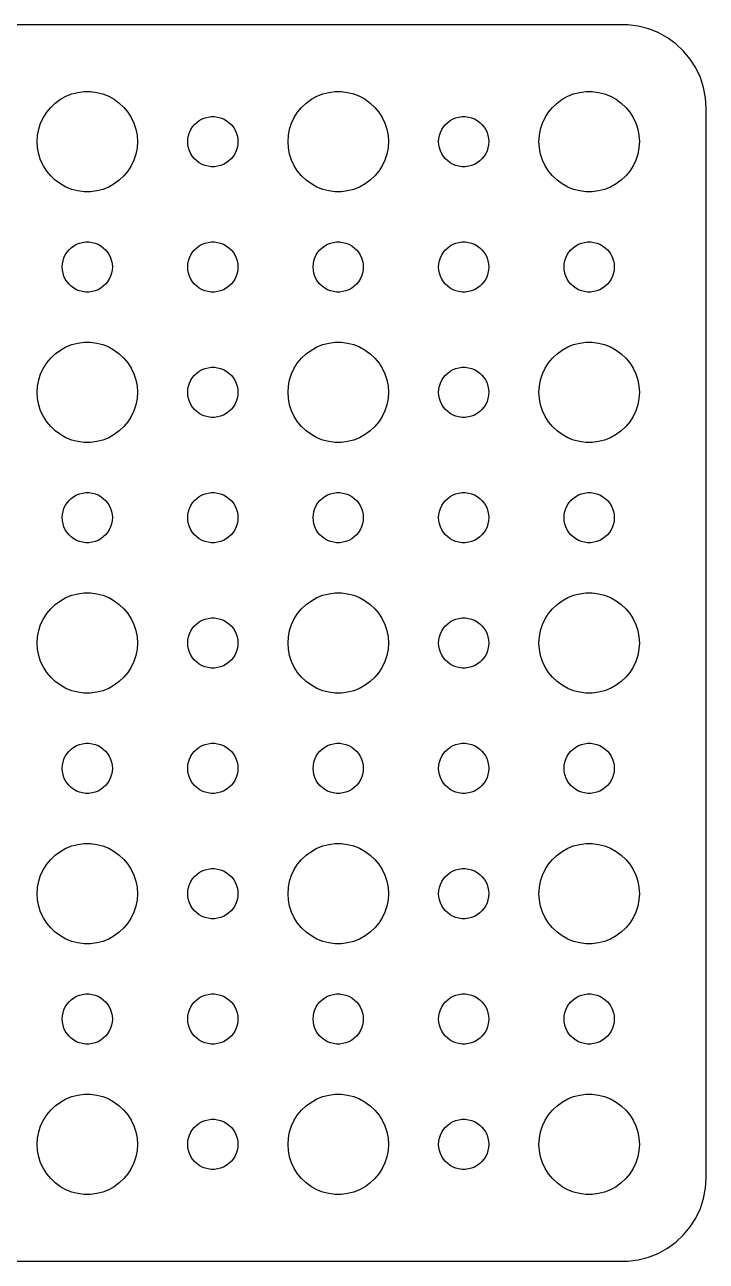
# Model space of a CAD drawing. Extents: x -37 to 37, y -37 to 37.
# Drawn here: x -3.7 to 37, y -37 to 37 of the extents above; entities that cross this region are included whole.
import ezdxf

# ---------------------------------------------------------------- set-up
doc = ezdxf.new("R2010")
doc.units = 0
doc.layers.get('0').update_dxf_attribs({"linetype": 'CONTINUOUS'})

msp = doc.modelspace()

# ---------------------------------------------------------------- linework, layer by layer
msp.add_lwpolyline([(-32, -36.997), (32, -36.997), (32, -36.9901), (32.314, -36.9901), (32.9369, -36.9114), (33.5451, -36.7553), (34.1289, -36.5241), (34.6791, -36.2216), (35.1871, -35.8526), (35.6448, -35.4227), (36.0451, -34.9389), (36.3815, -34.4088), (36.6489, -33.8406), (36.8429, -33.2434), (36.9606, -32.6267), (37, -32), (37, 32), (36.9606, 32.6267), (36.8429, 33.2434), (36.6489, 33.8406), (36.3815, 34.4088), (36.0451, 34.9389), (35.6448, 35.4227), (35.1871, 35.8526), (34.6791, 36.2216), (34.1289, 36.5241), (33.5451, 36.7553), (32.9369, 36.9114), (32.314, 36.9901), (32, 36.9901), (32, 36.997), (-32, 36.997)])
for points in [[(-0.188372, 27.0059), (-0.562144, 27.0531), (-0.927051, 27.1468), (-1.27734, 27.2855), (-1.60748, 27.467), (-1.91227, 27.6885), (-2.18691, 27.9464), (-2.42705, 28.2366), (-2.62892, 28.5547), (-2.78933, 28.8956), (-2.90575, 29.2539), (-2.97634, 29.624), (-3, 30), (-2.97634, 30.376), (-2.90575, 30.7461), (-2.78933, 31.1044), (-2.62892, 31.4453), (-2.42705, 31.7634), (-2.18691, 32.0536), (-1.91227, 32.3115), (-1.60748, 32.533), (-1.27734, 32.7145), (-0.927051, 32.8532), (-0.562144, 32.9469), (-0.188372, 32.9941), (0.188372, 32.9941), (0.562144, 32.9469), (0.927051, 32.8532), (1.27734, 32.7145), (1.60748, 32.533), (1.91227, 32.3115), (2.18691, 32.0536), (2.42705, 31.7634), (2.62892, 31.4453), (2.78933, 31.1044), (2.90575, 30.7461), (2.97634, 30.376), (3, 30), (2.97634, 29.624), (2.90575, 29.2539), (2.78933, 28.8956), (2.62892, 28.5547), (2.42705, 28.2366), (2.18691, 27.9464), (1.91227, 27.6885), (1.60748, 27.467), (1.27734, 27.2855), (0.927051, 27.1468), (0.562144, 27.0531), (0.188372, 27.0059)], [(14.8116, 27.0059), (14.4379, 27.0531), (14.0729, 27.1468), (13.7227, 27.2855), (13.3925, 27.467), (13.0877, 27.6885), (12.8131, 27.9464), (12.5729, 28.2366), (12.3711, 28.5547), (12.2107, 28.8956), (12.0943, 29.2539), (12.0237, 29.624), (12, 30), (12.0237, 30.376), (12.0943, 30.7461), (12.2107, 31.1044), (12.3711, 31.4453), (12.5729, 31.7634), (12.8131, 32.0536), (13.0877, 32.3115), (13.3925, 32.533), (13.7227, 32.7145), (14.0729, 32.8532), (14.4379, 32.9469), (14.8116, 32.9941), (15.1884, 32.9941), (15.5621, 32.9469), (15.9271, 32.8532), (16.2773, 32.7145), (16.6075, 32.533), (16.9123, 32.3115), (17.1869, 32.0536), (17.4271, 31.7634), (17.6289, 31.4453), (17.7893, 31.1044), (17.9057, 30.7461), (17.9763, 30.376), (18, 30), (17.9763, 29.624), (17.9057, 29.2539), (17.7893, 28.8956), (17.6289, 28.5547), (17.4271, 28.2366), (17.1869, 27.9464), (16.9123, 27.6885), (16.6075, 27.467), (16.2773, 27.2855), (15.9271, 27.1468), (15.5621, 27.0531), (15.1884, 27.0059)], [(29.8116, 27.0059), (29.4379, 27.0531), (29.0729, 27.1468), (28.7227, 27.2855), (28.3925, 27.467), (28.0877, 27.6885), (27.8131, 27.9464), (27.5729, 28.2366), (27.3711, 28.5547), (27.2107, 28.8956), (27.0943, 29.2539), (27.0237, 29.624), (27, 30), (27.0237, 30.376), (27.0943, 30.7461), (27.2107, 31.1044), (27.3711, 31.4453), (27.5729, 31.7634), (27.8131, 32.0536), (28.0877, 32.3115), (28.3925, 32.533), (28.7227, 32.7145), (29.0729, 32.8532), (29.4379, 32.9469), (29.8116, 32.9941), (30.1884, 32.9941), (30.5621, 32.9469), (30.9271, 32.8532), (31.2773, 32.7145), (31.6075, 32.533), (31.9123, 32.3115), (32.1869, 32.0536), (32.4271, 31.7634), (32.6289, 31.4453), (32.7893, 31.1044), (32.9057, 30.7461), (32.9763, 30.376), (33, 30), (32.9763, 29.624), (32.9057, 29.2539), (32.7893, 28.8956), (32.6289, 28.5547), (32.4271, 28.2366), (32.1869, 27.9464), (31.9123, 27.6885), (31.6075, 27.467), (31.2773, 27.2855), (30.9271, 27.1468), (30.5621, 27.0531), (30.1884, 27.0059)], [(7.40581, 28.503), (7.21893, 28.5266), (7.03647, 28.5734), (6.86133, 28.6428), (6.69626, 28.7335), (6.54386, 28.8442), (6.40655, 28.9732), (6.28647, 29.1183), (6.18554, 29.2774), (6.10534, 29.4478), (6.04713, 29.627), (6.01183, 29.812), (6, 30), (6.01183, 30.188), (6.04713, 30.373), (6.10534, 30.5522), (6.18554, 30.7226), (6.28647, 30.8817), (6.40655, 31.0268), (6.54386, 31.1558), (6.69626, 31.2665), (6.86133, 31.3572), (7.03647, 31.4266), (7.21893, 31.4734), (7.40581, 31.497), (7.59419, 31.497), (7.78107, 31.4734), (7.96353, 31.4266), (8.13867, 31.3572), (8.30374, 31.2665), (8.45614, 31.1558), (8.59345, 31.0268), (8.71353, 30.8817), (8.81446, 30.7226), (8.89466, 30.5522), (8.95287, 30.373), (8.98817, 30.188), (9, 30), (8.98817, 29.812), (8.95287, 29.627), (8.89466, 29.4478), (8.81446, 29.2774), (8.71353, 29.1183), (8.59345, 28.9732), (8.45614, 28.8442), (8.30374, 28.7335), (8.13867, 28.6428), (7.96353, 28.5734), (7.78107, 28.5266), (7.59419, 28.503)], [(22.4058, 28.503), (22.2189, 28.5266), (22.0365, 28.5734), (21.8613, 28.6428), (21.6963, 28.7335), (21.5439, 28.8442), (21.4065, 28.9732), (21.2865, 29.1183), (21.1855, 29.2774), (21.1053, 29.4478), (21.0471, 29.627), (21.0118, 29.812), (21, 30), (21.0118, 30.188), (21.0471, 30.373), (21.1053, 30.5522), (21.1855, 30.7226), (21.2865, 30.8817), (21.4065, 31.0268), (21.5439, 31.1558), (21.6963, 31.2665), (21.8613, 31.3572), (22.0365, 31.4266), (22.2189, 31.4734), (22.4058, 31.497), (22.5942, 31.497), (22.7811, 31.4734), (22.9635, 31.4266), (23.1387, 31.3572), (23.3037, 31.2665), (23.4561, 31.1558), (23.5935, 31.0268), (23.7135, 30.8817), (23.8145, 30.7226), (23.8947, 30.5522), (23.9529, 30.373), (23.9882, 30.188), (24, 30), (23.9882, 29.812), (23.9529, 29.627), (23.8947, 29.4478), (23.8145, 29.2774), (23.7135, 29.1183), (23.5935, 28.9732), (23.4561, 28.8442), (23.3037, 28.7335), (23.1387, 28.6428), (22.9635, 28.5734), (22.7811, 28.5266), (22.5942, 28.503)], [(-0.094186, 21.003), (-0.281072, 21.0266), (-0.463525, 21.0734), (-0.638669, 21.1428), (-0.80374, 21.2335), (-0.956136, 21.3442), (-1.09345, 21.4732), (-1.21353, 21.6183), (-1.31446, 21.7774), (-1.39466, 21.9478), (-1.45287, 22.127), (-1.48817, 22.312), (-1.5, 22.5), (-1.48817, 22.688), (-1.45287, 22.873), (-1.39466, 23.0522), (-1.31446, 23.2226), (-1.21353, 23.3817), (-1.09345, 23.5268), (-0.956136, 23.6558), (-0.80374, 23.7665), (-0.638669, 23.8572), (-0.463525, 23.9266), (-0.281072, 23.9734), (-0.094186, 23.997), (0.094186, 23.997), (0.281072, 23.9734), (0.463525, 23.9266), (0.638669, 23.8572), (0.80374, 23.7665), (0.956136, 23.6558), (1.09345, 23.5268), (1.21353, 23.3817), (1.31446, 23.2226), (1.39466, 23.0522), (1.45287, 22.873), (1.48817, 22.688), (1.5, 22.5), (1.48817, 22.312), (1.45287, 22.127), (1.39466, 21.9478), (1.31446, 21.7774), (1.21353, 21.6183), (1.09345, 21.4732), (0.956136, 21.3442), (0.80374, 21.2335), (0.638669, 21.1428), (0.463525, 21.0734), (0.281072, 21.0266), (0.094186, 21.003)], [(7.40581, 21.003), (7.21893, 21.0266), (7.03647, 21.0734), (6.86133, 21.1428), (6.69626, 21.2335), (6.54386, 21.3442), (6.40655, 21.4732), (6.28647, 21.6183), (6.18554, 21.7774), (6.10534, 21.9478), (6.04713, 22.127), (6.01183, 22.312), (6, 22.5), (6.01183, 22.688), (6.04713, 22.873), (6.10534, 23.0522), (6.18554, 23.2226), (6.28647, 23.3817), (6.40655, 23.5268), (6.54386, 23.6558), (6.69626, 23.7665), (6.86133, 23.8572), (7.03647, 23.9266), (7.21893, 23.9734), (7.40581, 23.997), (7.59419, 23.997), (7.78107, 23.9734), (7.96353, 23.9266), (8.13867, 23.8572), (8.30374, 23.7665), (8.45614, 23.6558), (8.59345, 23.5268), (8.71353, 23.3817), (8.81446, 23.2226), (8.89466, 23.0522), (8.95287, 22.873), (8.98817, 22.688), (9, 22.5), (8.98817, 22.312), (8.95287, 22.127), (8.89466, 21.9478), (8.81446, 21.7774), (8.71353, 21.6183), (8.59345, 21.4732), (8.45614, 21.3442), (8.30374, 21.2335), (8.13867, 21.1428), (7.96353, 21.0734), (7.78107, 21.0266), (7.59419, 21.003)], [(14.9058, 21.003), (14.7189, 21.0266), (14.5365, 21.0734), (14.3613, 21.1428), (14.1963, 21.2335), (14.0439, 21.3442), (13.9065, 21.4732), (13.7865, 21.6183), (13.6855, 21.7774), (13.6053, 21.9478), (13.5471, 22.127), (13.5118, 22.312), (13.5, 22.5), (13.5118, 22.688), (13.5471, 22.873), (13.6053, 23.0522), (13.6855, 23.2226), (13.7865, 23.3817), (13.9065, 23.5268), (14.0439, 23.6558), (14.1963, 23.7665), (14.3613, 23.8572), (14.5365, 23.9266), (14.7189, 23.9734), (14.9058, 23.997), (15.0942, 23.997), (15.2811, 23.9734), (15.4635, 23.9266), (15.6387, 23.8572), (15.8037, 23.7665), (15.9561, 23.6558), (16.0935, 23.5268), (16.2135, 23.3817), (16.3145, 23.2226), (16.3947, 23.0522), (16.4529, 22.873), (16.4882, 22.688), (16.5, 22.5), (16.4882, 22.312), (16.4529, 22.127), (16.3947, 21.9478), (16.3145, 21.7774), (16.2135, 21.6183), (16.0935, 21.4732), (15.9561, 21.3442), (15.8037, 21.2335), (15.6387, 21.1428), (15.4635, 21.0734), (15.2811, 21.0266), (15.0942, 21.003)], [(22.4058, 21.003), (22.2189, 21.0266), (22.0365, 21.0734), (21.8613, 21.1428), (21.6963, 21.2335), (21.5439, 21.3442), (21.4065, 21.4732), (21.2865, 21.6183), (21.1855, 21.7774), (21.1053, 21.9478), (21.0471, 22.127), (21.0118, 22.312), (21, 22.5), (21.0118, 22.688), (21.0471, 22.873), (21.1053, 23.0522), (21.1855, 23.2226), (21.2865, 23.3817), (21.4065, 23.5268), (21.5439, 23.6558), (21.6963, 23.7665), (21.8613, 23.8572), (22.0365, 23.9266), (22.2189, 23.9734), (22.4058, 23.997), (22.5942, 23.997), (22.7811, 23.9734), (22.9635, 23.9266), (23.1387, 23.8572), (23.3037, 23.7665), (23.4561, 23.6558), (23.5935, 23.5268), (23.7135, 23.3817), (23.8145, 23.2226), (23.8947, 23.0522), (23.9529, 22.873), (23.9882, 22.688), (24, 22.5), (23.9882, 22.312), (23.9529, 22.127), (23.8947, 21.9478), (23.8145, 21.7774), (23.7135, 21.6183), (23.5935, 21.4732), (23.4561, 21.3442), (23.3037, 21.2335), (23.1387, 21.1428), (22.9635, 21.0734), (22.7811, 21.0266), (22.5942, 21.003)], [(29.9058, 21.003), (29.7189, 21.0266), (29.5365, 21.0734), (29.3613, 21.1428), (29.1963, 21.2335), (29.0439, 21.3442), (28.9065, 21.4732), (28.7865, 21.6183), (28.6855, 21.7774), (28.6053, 21.9478), (28.5471, 22.127), (28.5118, 22.312), (28.5, 22.5), (28.5118, 22.688), (28.5471, 22.873), (28.6053, 23.0522), (28.6855, 23.2226), (28.7865, 23.3817), (28.9065, 23.5268), (29.0439, 23.6558), (29.1963, 23.7665), (29.3613, 23.8572), (29.5365, 23.9266), (29.7189, 23.9734), (29.9058, 23.997), (30.0942, 23.997), (30.2811, 23.9734), (30.4635, 23.9266), (30.6387, 23.8572), (30.8037, 23.7665), (30.9561, 23.6558), (31.0935, 23.5268), (31.2135, 23.3817), (31.3145, 23.2226), (31.3947, 23.0522), (31.4529, 22.873), (31.4882, 22.688), (31.5, 22.5), (31.4882, 22.312), (31.4529, 22.127), (31.3947, 21.9478), (31.3145, 21.7774), (31.2135, 21.6183), (31.0935, 21.4732), (30.9561, 21.3442), (30.8037, 21.2335), (30.6387, 21.1428), (30.4635, 21.0734), (30.2811, 21.0266), (30.0942, 21.003)], [(-0.188372, 12.0059), (-0.562144, 12.0531), (-0.927051, 12.1468), (-1.27734, 12.2855), (-1.60748, 12.467), (-1.91227, 12.6885), (-2.18691, 12.9464), (-2.42705, 13.2366), (-2.62892, 13.5547), (-2.78933, 13.8956), (-2.90575, 14.2539), (-2.97634, 14.624), (-3, 15), (-2.97634, 15.376), (-2.90575, 15.7461), (-2.78933, 16.1044), (-2.62892, 16.4453), (-2.42705, 16.7634), (-2.18691, 17.0536), (-1.91227, 17.3115), (-1.60748, 17.533), (-1.27734, 17.7145), (-0.927051, 17.8532), (-0.562144, 17.9469), (-0.188372, 17.9941), (0.188372, 17.9941), (0.562144, 17.9469), (0.927051, 17.8532), (1.27734, 17.7145), (1.60748, 17.533), (1.91227, 17.3115), (2.18691, 17.0536), (2.42705, 16.7634), (2.62892, 16.4453), (2.78933, 16.1044), (2.90575, 15.7461), (2.97634, 15.376), (3, 15), (2.97634, 14.624), (2.90575, 14.2539), (2.78933, 13.8956), (2.62892, 13.5547), (2.42705, 13.2366), (2.18691, 12.9464), (1.91227, 12.6885), (1.60748, 12.467), (1.27734, 12.2855), (0.927051, 12.1468), (0.562144, 12.0531), (0.188372, 12.0059)], [(14.8116, 12.0059), (14.4379, 12.0531), (14.0729, 12.1468), (13.7227, 12.2855), (13.3925, 12.467), (13.0877, 12.6885), (12.8131, 12.9464), (12.5729, 13.2366), (12.3711, 13.5547), (12.2107, 13.8956), (12.0943, 14.2539), (12.0237, 14.624), (12, 15), (12.0237, 15.376), (12.0943, 15.7461), (12.2107, 16.1044), (12.3711, 16.4453), (12.5729, 16.7634), (12.8131, 17.0536), (13.0877, 17.3115), (13.3925, 17.533), (13.7227, 17.7145), (14.0729, 17.8532), (14.4379, 17.9469), (14.8116, 17.9941), (15.1884, 17.9941), (15.5621, 17.9469), (15.9271, 17.8532), (16.2773, 17.7145), (16.6075, 17.533), (16.9123, 17.3115), (17.1869, 17.0536), (17.4271, 16.7634), (17.6289, 16.4453), (17.7893, 16.1044), (17.9057, 15.7461), (17.9763, 15.376), (18, 15), (17.9763, 14.624), (17.9057, 14.2539), (17.7893, 13.8956), (17.6289, 13.5547), (17.4271, 13.2366), (17.1869, 12.9464), (16.9123, 12.6885), (16.6075, 12.467), (16.2773, 12.2855), (15.9271, 12.1468), (15.5621, 12.0531), (15.1884, 12.0059)], [(29.8116, 12.0059), (29.4379, 12.0531), (29.0729, 12.1468), (28.7227, 12.2855), (28.3925, 12.467), (28.0877, 12.6885), (27.8131, 12.9464), (27.5729, 13.2366), (27.3711, 13.5547), (27.2107, 13.8956), (27.0943, 14.2539), (27.0237, 14.624), (27, 15), (27.0237, 15.376), (27.0943, 15.7461), (27.2107, 16.1044), (27.3711, 16.4453), (27.5729, 16.7634), (27.8131, 17.0536), (28.0877, 17.3115), (28.3925, 17.533), (28.7227, 17.7145), (29.0729, 17.8532), (29.4379, 17.9469), (29.8116, 17.9941), (30.1884, 17.9941), (30.5621, 17.9469), (30.9271, 17.8532), (31.2773, 17.7145), (31.6075, 17.533), (31.9123, 17.3115), (32.1869, 17.0536), (32.4271, 16.7634), (32.6289, 16.4453), (32.7893, 16.1044), (32.9057, 15.7461), (32.9763, 15.376), (33, 15), (32.9763, 14.624), (32.9057, 14.2539), (32.7893, 13.8956), (32.6289, 13.5547), (32.4271, 13.2366), (32.1869, 12.9464), (31.9123, 12.6885), (31.6075, 12.467), (31.2773, 12.2855), (30.9271, 12.1468), (30.5621, 12.0531), (30.1884, 12.0059)], [(7.40581, 13.503), (7.21893, 13.5266), (7.03647, 13.5734), (6.86133, 13.6428), (6.69626, 13.7335), (6.54386, 13.8442), (6.40655, 13.9732), (6.28647, 14.1183), (6.18554, 14.2774), (6.10534, 14.4478), (6.04713, 14.627), (6.01183, 14.812), (6, 15), (6.01183, 15.188), (6.04713, 15.373), (6.10534, 15.5522), (6.18554, 15.7226), (6.28647, 15.8817), (6.40655, 16.0268), (6.54386, 16.1558), (6.69626, 16.2665), (6.86133, 16.3572), (7.03647, 16.4266), (7.21893, 16.4734), (7.40581, 16.497), (7.59419, 16.497), (7.78107, 16.4734), (7.96353, 16.4266), (8.13867, 16.3572), (8.30374, 16.2665), (8.45614, 16.1558), (8.59345, 16.0268), (8.71353, 15.8817), (8.81446, 15.7226), (8.89466, 15.5522), (8.95287, 15.373), (8.98817, 15.188), (9, 15), (8.98817, 14.812), (8.95287, 14.627), (8.89466, 14.4478), (8.81446, 14.2774), (8.71353, 14.1183), (8.59345, 13.9732), (8.45614, 13.8442), (8.30374, 13.7335), (8.13867, 13.6428), (7.96353, 13.5734), (7.78107, 13.5266), (7.59419, 13.503)], [(22.4058, 13.503), (22.2189, 13.5266), (22.0365, 13.5734), (21.8613, 13.6428), (21.6963, 13.7335), (21.5439, 13.8442), (21.4065, 13.9732), (21.2865, 14.1183), (21.1855, 14.2774), (21.1053, 14.4478), (21.0471, 14.627), (21.0118, 14.812), (21, 15), (21.0118, 15.188), (21.0471, 15.373), (21.1053, 15.5522), (21.1855, 15.7226), (21.2865, 15.8817), (21.4065, 16.0268), (21.5439, 16.1558), (21.6963, 16.2665), (21.8613, 16.3572), (22.0365, 16.4266), (22.2189, 16.4734), (22.4058, 16.497), (22.5942, 16.497), (22.7811, 16.4734), (22.9635, 16.4266), (23.1387, 16.3572), (23.3037, 16.2665), (23.4561, 16.1558), (23.5935, 16.0268), (23.7135, 15.8817), (23.8145, 15.7226), (23.8947, 15.5522), (23.9529, 15.373), (23.9882, 15.188), (24, 15), (23.9882, 14.812), (23.9529, 14.627), (23.8947, 14.4478), (23.8145, 14.2774), (23.7135, 14.1183), (23.5935, 13.9732), (23.4561, 13.8442), (23.3037, 13.7335), (23.1387, 13.6428), (22.9635, 13.5734), (22.7811, 13.5266), (22.5942, 13.503)], [(-0.094186, 6.00296), (-0.281072, 6.02657), (-0.463525, 6.07342), (-0.638669, 6.14276), (-0.80374, 6.23351), (-0.956136, 6.34423), (-1.09345, 6.47318), (-1.21353, 6.61832), (-1.31446, 6.77737), (-1.39466, 6.94781), (-1.45287, 7.12697), (-1.48817, 7.312), (-1.5, 7.5), (-1.48817, 7.688), (-1.45287, 7.87303), (-1.39466, 8.05219), (-1.31446, 8.22263), (-1.21353, 8.38168), (-1.09345, 8.52682), (-0.956136, 8.65577), (-0.80374, 8.76649), (-0.638669, 8.85724), (-0.463525, 8.92658), (-0.281072, 8.97343), (-0.094186, 8.99704), (0.094186, 8.99704), (0.281072, 8.97343), (0.463525, 8.92658), (0.638669, 8.85724), (0.80374, 8.76649), (0.956136, 8.65577), (1.09345, 8.52682), (1.21353, 8.38168), (1.31446, 8.22263), (1.39466, 8.05219), (1.45287, 7.87303), (1.48817, 7.688), (1.5, 7.5), (1.48817, 7.312), (1.45287, 7.12697), (1.39466, 6.94781), (1.31446, 6.77737), (1.21353, 6.61832), (1.09345, 6.47318), (0.956136, 6.34423), (0.80374, 6.23351), (0.638669, 6.14276), (0.463525, 6.07342), (0.281072, 6.02657), (0.094186, 6.00296)], [(7.40581, 6.00296), (7.21893, 6.02657), (7.03647, 6.07342), (6.86133, 6.14276), (6.69626, 6.23351), (6.54386, 6.34423), (6.40655, 6.47318), (6.28647, 6.61832), (6.18554, 6.77737), (6.10534, 6.94781), (6.04713, 7.12697), (6.01183, 7.312), (6, 7.5), (6.01183, 7.688), (6.04713, 7.87303), (6.10534, 8.05219), (6.18554, 8.22263), (6.28647, 8.38168), (6.40655, 8.52682), (6.54386, 8.65577), (6.69626, 8.76649), (6.86133, 8.85724), (7.03647, 8.92658), (7.21893, 8.97343), (7.40581, 8.99704), (7.59419, 8.99704), (7.78107, 8.97343), (7.96353, 8.92658), (8.13867, 8.85724), (8.30374, 8.76649), (8.45614, 8.65577), (8.59345, 8.52682), (8.71353, 8.38168), (8.81446, 8.22263), (8.89466, 8.05219), (8.95287, 7.87303), (8.98817, 7.688), (9, 7.5), (8.98817, 7.312), (8.95287, 7.12697), (8.89466, 6.94781), (8.81446, 6.77737), (8.71353, 6.61832), (8.59345, 6.47318), (8.45614, 6.34423), (8.30374, 6.23351), (8.13867, 6.14276), (7.96353, 6.07342), (7.78107, 6.02657), (7.59419, 6.00296)], [(14.9058, 6.00296), (14.7189, 6.02657), (14.5365, 6.07342), (14.3613, 6.14276), (14.1963, 6.23351), (14.0439, 6.34423), (13.9065, 6.47318), (13.7865, 6.61832), (13.6855, 6.77737), (13.6053, 6.94781), (13.5471, 7.12697), (13.5118, 7.312), (13.5, 7.5), (13.5118, 7.688), (13.5471, 7.87303), (13.6053, 8.05219), (13.6855, 8.22263), (13.7865, 8.38168), (13.9065, 8.52682), (14.0439, 8.65577), (14.1963, 8.76649), (14.3613, 8.85724), (14.5365, 8.92658), (14.7189, 8.97343), (14.9058, 8.99704), (15.0942, 8.99704), (15.2811, 8.97343), (15.4635, 8.92658), (15.6387, 8.85724), (15.8037, 8.76649), (15.9561, 8.65577), (16.0935, 8.52682), (16.2135, 8.38168), (16.3145, 8.22263), (16.3947, 8.05219), (16.4529, 7.87303), (16.4882, 7.688), (16.5, 7.5), (16.4882, 7.312), (16.4529, 7.12697), (16.3947, 6.94781), (16.3145, 6.77737), (16.2135, 6.61832), (16.0935, 6.47318), (15.9561, 6.34423), (15.8037, 6.23351), (15.6387, 6.14276), (15.4635, 6.07342), (15.2811, 6.02657), (15.0942, 6.00296)], [(22.4058, 6.00296), (22.2189, 6.02657), (22.0365, 6.07342), (21.8613, 6.14276), (21.6963, 6.23351), (21.5439, 6.34423), (21.4065, 6.47318), (21.2865, 6.61832), (21.1855, 6.77737), (21.1053, 6.94781), (21.0471, 7.12697), (21.0118, 7.312), (21, 7.5), (21.0118, 7.688), (21.0471, 7.87303), (21.1053, 8.05219), (21.1855, 8.22263), (21.2865, 8.38168), (21.4065, 8.52682), (21.5439, 8.65577), (21.6963, 8.76649), (21.8613, 8.85724), (22.0365, 8.92658), (22.2189, 8.97343), (22.4058, 8.99704), (22.5942, 8.99704), (22.7811, 8.97343), (22.9635, 8.92658), (23.1387, 8.85724), (23.3037, 8.76649), (23.4561, 8.65577), (23.5935, 8.52682), (23.7135, 8.38168), (23.8145, 8.22263), (23.8947, 8.05219), (23.9529, 7.87303), (23.9882, 7.688), (24, 7.5), (23.9882, 7.312), (23.9529, 7.12697), (23.8947, 6.94781), (23.8145, 6.77737), (23.7135, 6.61832), (23.5935, 6.47318), (23.4561, 6.34423), (23.3037, 6.23351), (23.1387, 6.14276), (22.9635, 6.07342), (22.7811, 6.02657), (22.5942, 6.00296)], [(29.9058, 6.00296), (29.7189, 6.02657), (29.5365, 6.07342), (29.3613, 6.14276), (29.1963, 6.23351), (29.0439, 6.34423), (28.9065, 6.47318), (28.7865, 6.61832), (28.6855, 6.77737), (28.6053, 6.94781), (28.5471, 7.12697), (28.5118, 7.312), (28.5, 7.5), (28.5118, 7.688), (28.5471, 7.87303), (28.6053, 8.05219), (28.6855, 8.22263), (28.7865, 8.38168), (28.9065, 8.52682), (29.0439, 8.65577), (29.1963, 8.76649), (29.3613, 8.85724), (29.5365, 8.92658), (29.7189, 8.97343), (29.9058, 8.99704), (30.0942, 8.99704), (30.2811, 8.97343), (30.4635, 8.92658), (30.6387, 8.85724), (30.8037, 8.76649), (30.9561, 8.65577), (31.0935, 8.52682), (31.2135, 8.38168), (31.3145, 8.22263), (31.3947, 8.05219), (31.4529, 7.87303), (31.4882, 7.688), (31.5, 7.5), (31.4882, 7.312), (31.4529, 7.12697), (31.3947, 6.94781), (31.3145, 6.77737), (31.2135, 6.61832), (31.0935, 6.47318), (30.9561, 6.34423), (30.8037, 6.23351), (30.6387, 6.14276), (30.4635, 6.07342), (30.2811, 6.02657), (30.0942, 6.00296)], [(-0.188372, -2.99408), (-0.562144, -2.94686), (-0.927051, -2.85317), (-1.27734, -2.71448), (-1.60748, -2.53298), (-1.91227, -2.31154), (-2.18691, -2.05364), (-2.42705, -1.76336), (-2.62892, -1.44526), (-2.78933, -1.10437), (-2.90575, -0.74607), (-2.97634, -0.376), (-3, 0), (-2.97634, 0.376), (-2.90575, 0.74607), (-2.78933, 1.10437), (-2.62892, 1.44526), (-2.42705, 1.76336), (-2.18691, 2.05364), (-1.91227, 2.31154), (-1.60748, 2.53298), (-1.27734, 2.71448), (-0.927051, 2.85317), (-0.562144, 2.94686), (-0.188372, 2.99408), (0.188372, 2.99408), (0.562144, 2.94686), (0.927051, 2.85317), (1.27734, 2.71448), (1.60748, 2.53298), (1.91227, 2.31154), (2.18691, 2.05364), (2.42705, 1.76336), (2.62892, 1.44526), (2.78933, 1.10437), (2.90575, 0.74607), (2.97634, 0.376), (3, 0), (2.97634, -0.376), (2.90575, -0.74607), (2.78933, -1.10437), (2.62892, -1.44526), (2.42705, -1.76336), (2.18691, -2.05364), (1.91227, -2.31154), (1.60748, -2.53298), (1.27734, -2.71448), (0.927051, -2.85317), (0.562144, -2.94686), (0.188372, -2.99408)], [(14.8116, -2.99408), (14.4379, -2.94686), (14.0729, -2.85317), (13.7227, -2.71448), (13.3925, -2.53298), (13.0877, -2.31154), (12.8131, -2.05364), (12.5729, -1.76336), (12.3711, -1.44526), (12.2107, -1.10437), (12.0943, -0.74607), (12.0237, -0.376), (12, 0), (12.0237, 0.376), (12.0943, 0.74607), (12.2107, 1.10437), (12.3711, 1.44526), (12.5729, 1.76336), (12.8131, 2.05364), (13.0877, 2.31154), (13.3925, 2.53298), (13.7227, 2.71448), (14.0729, 2.85317), (14.4379, 2.94686), (14.8116, 2.99408), (15.1884, 2.99408), (15.5621, 2.94686), (15.9271, 2.85317), (16.2773, 2.71448), (16.6075, 2.53298), (16.9123, 2.31154), (17.1869, 2.05364), (17.4271, 1.76336), (17.6289, 1.44526), (17.7893, 1.10437), (17.9057, 0.74607), (17.9763, 0.376), (18, 0), (17.9763, -0.376), (17.9057, -0.74607), (17.7893, -1.10437), (17.6289, -1.44526), (17.4271, -1.76336), (17.1869, -2.05364), (16.9123, -2.31154), (16.6075, -2.53298), (16.2773, -2.71448), (15.9271, -2.85317), (15.5621, -2.94686), (15.1884, -2.99408)], [(29.8116, -2.99408), (29.4379, -2.94686), (29.0729, -2.85317), (28.7227, -2.71448), (28.3925, -2.53298), (28.0877, -2.31154), (27.8131, -2.05364), (27.5729, -1.76336), (27.3711, -1.44526), (27.2107, -1.10437), (27.0943, -0.74607), (27.0237, -0.376), (27, 0), (27.0237, 0.376), (27.0943, 0.74607), (27.2107, 1.10437), (27.3711, 1.44526), (27.5729, 1.76336), (27.8131, 2.05364), (28.0877, 2.31154), (28.3925, 2.53298), (28.7227, 2.71448), (29.0729, 2.85317), (29.4379, 2.94686), (29.8116, 2.99408), (30.1884, 2.99408), (30.5621, 2.94686), (30.9271, 2.85317), (31.2773, 2.71448), (31.6075, 2.53298), (31.9123, 2.31154), (32.1869, 2.05364), (32.4271, 1.76336), (32.6289, 1.44526), (32.7893, 1.10437), (32.9057, 0.74607), (32.9763, 0.376), (33, 0), (32.9763, -0.376), (32.9057, -0.74607), (32.7893, -1.10437), (32.6289, -1.44526), (32.4271, -1.76336), (32.1869, -2.05364), (31.9123, -2.31154), (31.6075, -2.53298), (31.2773, -2.71448), (30.9271, -2.85317), (30.5621, -2.94686), (30.1884, -2.99408)], [(7.40581, -1.49704), (7.21893, -1.47343), (7.03647, -1.42658), (6.86133, -1.35724), (6.69626, -1.26649), (6.54386, -1.15577), (6.40655, -1.02682), (6.28647, -0.881678), (6.18554, -0.722631), (6.10534, -0.552187), (6.04713, -0.373035), (6.01183, -0.188), (6, 0), (6.01183, 0.188), (6.04713, 0.373035), (6.10534, 0.552187), (6.18554, 0.722631), (6.28647, 0.881678), (6.40655, 1.02682), (6.54386, 1.15577), (6.69626, 1.26649), (6.86133, 1.35724), (7.03647, 1.42658), (7.21893, 1.47343), (7.40581, 1.49704), (7.59419, 1.49704), (7.78107, 1.47343), (7.96353, 1.42658), (8.13867, 1.35724), (8.30374, 1.26649), (8.45614, 1.15577), (8.59345, 1.02682), (8.71353, 0.881678), (8.81446, 0.722631), (8.89466, 0.552187), (8.95287, 0.373035), (8.98817, 0.188), (9, 0), (8.98817, -0.188), (8.95287, -0.373035), (8.89466, -0.552187), (8.81446, -0.722631), (8.71353, -0.881678), (8.59345, -1.02682), (8.45614, -1.15577), (8.30374, -1.26649), (8.13867, -1.35724), (7.96353, -1.42658), (7.78107, -1.47343), (7.59419, -1.49704)], [(22.4058, -1.49704), (22.2189, -1.47343), (22.0365, -1.42658), (21.8613, -1.35724), (21.6963, -1.26649), (21.5439, -1.15577), (21.4065, -1.02682), (21.2865, -0.881678), (21.1855, -0.722631), (21.1053, -0.552187), (21.0471, -0.373035), (21.0118, -0.188), (21, 0), (21.0118, 0.188), (21.0471, 0.373035), (21.1053, 0.552187), (21.1855, 0.722631), (21.2865, 0.881678), (21.4065, 1.02682), (21.5439, 1.15577), (21.6963, 1.26649), (21.8613, 1.35724), (22.0365, 1.42658), (22.2189, 1.47343), (22.4058, 1.49704), (22.5942, 1.49704), (22.7811, 1.47343), (22.9635, 1.42658), (23.1387, 1.35724), (23.3037, 1.26649), (23.4561, 1.15577), (23.5935, 1.02682), (23.7135, 0.881678), (23.8145, 0.722631), (23.8947, 0.552187), (23.9529, 0.373035), (23.9882, 0.188), (24, 0), (23.9882, -0.188), (23.9529, -0.373035), (23.8947, -0.552187), (23.8145, -0.722631), (23.7135, -0.881678), (23.5935, -1.02682), (23.4561, -1.15577), (23.3037, -1.26649), (23.1387, -1.35724), (22.9635, -1.42658), (22.7811, -1.47343), (22.5942, -1.49704)], [(-0.094186, -8.99704), (-0.281072, -8.97343), (-0.463525, -8.92658), (-0.638669, -8.85724), (-0.80374, -8.76649), (-0.956136, -8.65577), (-1.09345, -8.52682), (-1.21353, -8.38168), (-1.31446, -8.22263), (-1.39466, -8.05219), (-1.45287, -7.87303), (-1.48817, -7.688), (-1.5, -7.5), (-1.48817, -7.312), (-1.45287, -7.12697), (-1.39466, -6.94781), (-1.31446, -6.77737), (-1.21353, -6.61832), (-1.09345, -6.47318), (-0.956136, -6.34423), (-0.80374, -6.23351), (-0.638669, -6.14276), (-0.463525, -6.07342), (-0.281072, -6.02657), (-0.094186, -6.00296), (0.094186, -6.00296), (0.281072, -6.02657), (0.463525, -6.07342), (0.638669, -6.14276), (0.80374, -6.23351), (0.956136, -6.34423), (1.09345, -6.47318), (1.21353, -6.61832), (1.31446, -6.77737), (1.39466, -6.94781), (1.45287, -7.12697), (1.48817, -7.312), (1.5, -7.5), (1.48817, -7.688), (1.45287, -7.87303), (1.39466, -8.05219), (1.31446, -8.22263), (1.21353, -8.38168), (1.09345, -8.52682), (0.956136, -8.65577), (0.80374, -8.76649), (0.638669, -8.85724), (0.463525, -8.92658), (0.281072, -8.97343), (0.094186, -8.99704)], [(7.40581, -8.99704), (7.21893, -8.97343), (7.03647, -8.92658), (6.86133, -8.85724), (6.69626, -8.76649), (6.54386, -8.65577), (6.40655, -8.52682), (6.28647, -8.38168), (6.18554, -8.22263), (6.10534, -8.05219), (6.04713, -7.87303), (6.01183, -7.688), (6, -7.5), (6.01183, -7.312), (6.04713, -7.12697), (6.10534, -6.94781), (6.18554, -6.77737), (6.28647, -6.61832), (6.40655, -6.47318), (6.54386, -6.34423), (6.69626, -6.23351), (6.86133, -6.14276), (7.03647, -6.07342), (7.21893, -6.02657), (7.40581, -6.00296), (7.59419, -6.00296), (7.78107, -6.02657), (7.96353, -6.07342), (8.13867, -6.14276), (8.30374, -6.23351), (8.45614, -6.34423), (8.59345, -6.47318), (8.71353, -6.61832), (8.81446, -6.77737), (8.89466, -6.94781), (8.95287, -7.12697), (8.98817, -7.312), (9, -7.5), (8.98817, -7.688), (8.95287, -7.87303), (8.89466, -8.05219), (8.81446, -8.22263), (8.71353, -8.38168), (8.59345, -8.52682), (8.45614, -8.65577), (8.30374, -8.76649), (8.13867, -8.85724), (7.96353, -8.92658), (7.78107, -8.97343), (7.59419, -8.99704)], [(14.9058, -8.99704), (14.7189, -8.97343), (14.5365, -8.92658), (14.3613, -8.85724), (14.1963, -8.76649), (14.0439, -8.65577), (13.9065, -8.52682), (13.7865, -8.38168), (13.6855, -8.22263), (13.6053, -8.05219), (13.5471, -7.87303), (13.5118, -7.688), (13.5, -7.5), (13.5118, -7.312), (13.5471, -7.12697), (13.6053, -6.94781), (13.6855, -6.77737), (13.7865, -6.61832), (13.9065, -6.47318), (14.0439, -6.34423), (14.1963, -6.23351), (14.3613, -6.14276), (14.5365, -6.07342), (14.7189, -6.02657), (14.9058, -6.00296), (15.0942, -6.00296), (15.2811, -6.02657), (15.4635, -6.07342), (15.6387, -6.14276), (15.8037, -6.23351), (15.9561, -6.34423), (16.0935, -6.47318), (16.2135, -6.61832), (16.3145, -6.77737), (16.3947, -6.94781), (16.4529, -7.12697), (16.4882, -7.312), (16.5, -7.5), (16.4882, -7.688), (16.4529, -7.87303), (16.3947, -8.05219), (16.3145, -8.22263), (16.2135, -8.38168), (16.0935, -8.52682), (15.9561, -8.65577), (15.8037, -8.76649), (15.6387, -8.85724), (15.4635, -8.92658), (15.2811, -8.97343), (15.0942, -8.99704)], [(22.4058, -8.99704), (22.2189, -8.97343), (22.0365, -8.92658), (21.8613, -8.85724), (21.6963, -8.76649), (21.5439, -8.65577), (21.4065, -8.52682), (21.2865, -8.38168), (21.1855, -8.22263), (21.1053, -8.05219), (21.0471, -7.87303), (21.0118, -7.688), (21, -7.5), (21.0118, -7.312), (21.0471, -7.12697), (21.1053, -6.94781), (21.1855, -6.77737), (21.2865, -6.61832), (21.4065, -6.47318), (21.5439, -6.34423), (21.6963, -6.23351), (21.8613, -6.14276), (22.0365, -6.07342), (22.2189, -6.02657), (22.4058, -6.00296), (22.5942, -6.00296), (22.7811, -6.02657), (22.9635, -6.07342), (23.1387, -6.14276), (23.3037, -6.23351), (23.4561, -6.34423), (23.5935, -6.47318), (23.7135, -6.61832), (23.8145, -6.77737), (23.8947, -6.94781), (23.9529, -7.12697), (23.9882, -7.312), (24, -7.5), (23.9882, -7.688), (23.9529, -7.87303), (23.8947, -8.05219), (23.8145, -8.22263), (23.7135, -8.38168), (23.5935, -8.52682), (23.4561, -8.65577), (23.3037, -8.76649), (23.1387, -8.85724), (22.9635, -8.92658), (22.7811, -8.97343), (22.5942, -8.99704)], [(29.9058, -8.99704), (29.7189, -8.97343), (29.5365, -8.92658), (29.3613, -8.85724), (29.1963, -8.76649), (29.0439, -8.65577), (28.9065, -8.52682), (28.7865, -8.38168), (28.6855, -8.22263), (28.6053, -8.05219), (28.5471, -7.87303), (28.5118, -7.688), (28.5, -7.5), (28.5118, -7.312), (28.5471, -7.12697), (28.6053, -6.94781), (28.6855, -6.77737), (28.7865, -6.61832), (28.9065, -6.47318), (29.0439, -6.34423), (29.1963, -6.23351), (29.3613, -6.14276), (29.5365, -6.07342), (29.7189, -6.02657), (29.9058, -6.00296), (30.0942, -6.00296), (30.2811, -6.02657), (30.4635, -6.07342), (30.6387, -6.14276), (30.8037, -6.23351), (30.9561, -6.34423), (31.0935, -6.47318), (31.2135, -6.61832), (31.3145, -6.77737), (31.3947, -6.94781), (31.4529, -7.12697), (31.4882, -7.312), (31.5, -7.5), (31.4882, -7.688), (31.4529, -7.87303), (31.3947, -8.05219), (31.3145, -8.22263), (31.2135, -8.38168), (31.0935, -8.52682), (30.9561, -8.65577), (30.8037, -8.76649), (30.6387, -8.85724), (30.4635, -8.92658), (30.2811, -8.97343), (30.0942, -8.99704)], [(-0.188372, -17.9941), (-0.562144, -17.9469), (-0.927051, -17.8532), (-1.27734, -17.7145), (-1.60748, -17.533), (-1.91227, -17.3115), (-2.18691, -17.0536), (-2.42705, -16.7634), (-2.62892, -16.4453), (-2.78933, -16.1044), (-2.90575, -15.7461), (-2.97634, -15.376), (-3, -15), (-2.97634, -14.624), (-2.90575, -14.2539), (-2.78933, -13.8956), (-2.62892, -13.5547), (-2.42705, -13.2366), (-2.18691, -12.9464), (-1.91227, -12.6885), (-1.60748, -12.467), (-1.27734, -12.2855), (-0.927051, -12.1468), (-0.562144, -12.0531), (-0.188372, -12.0059), (0.188372, -12.0059), (0.562144, -12.0531), (0.927051, -12.1468), (1.27734, -12.2855), (1.60748, -12.467), (1.91227, -12.6885), (2.18691, -12.9464), (2.42705, -13.2366), (2.62892, -13.5547), (2.78933, -13.8956), (2.90575, -14.2539), (2.97634, -14.624), (3, -15), (2.97634, -15.376), (2.90575, -15.7461), (2.78933, -16.1044), (2.62892, -16.4453), (2.42705, -16.7634), (2.18691, -17.0536), (1.91227, -17.3115), (1.60748, -17.533), (1.27734, -17.7145), (0.927051, -17.8532), (0.562144, -17.9469), (0.188372, -17.9941)], [(14.8116, -17.9941), (14.4379, -17.9469), (14.0729, -17.8532), (13.7227, -17.7145), (13.3925, -17.533), (13.0877, -17.3115), (12.8131, -17.0536), (12.5729, -16.7634), (12.3711, -16.4453), (12.2107, -16.1044), (12.0943, -15.7461), (12.0237, -15.376), (12, -15), (12.0237, -14.624), (12.0943, -14.2539), (12.2107, -13.8956), (12.3711, -13.5547), (12.5729, -13.2366), (12.8131, -12.9464), (13.0877, -12.6885), (13.3925, -12.467), (13.7227, -12.2855), (14.0729, -12.1468), (14.4379, -12.0531), (14.8116, -12.0059), (15.1884, -12.0059), (15.5621, -12.0531), (15.9271, -12.1468), (16.2773, -12.2855), (16.6075, -12.467), (16.9123, -12.6885), (17.1869, -12.9464), (17.4271, -13.2366), (17.6289, -13.5547), (17.7893, -13.8956), (17.9057, -14.2539), (17.9763, -14.624), (18, -15), (17.9763, -15.376), (17.9057, -15.7461), (17.7893, -16.1044), (17.6289, -16.4453), (17.4271, -16.7634), (17.1869, -17.0536), (16.9123, -17.3115), (16.6075, -17.533), (16.2773, -17.7145), (15.9271, -17.8532), (15.5621, -17.9469), (15.1884, -17.9941)], [(29.8116, -17.9941), (29.4379, -17.9469), (29.0729, -17.8532), (28.7227, -17.7145), (28.3925, -17.533), (28.0877, -17.3115), (27.8131, -17.0536), (27.5729, -16.7634), (27.3711, -16.4453), (27.2107, -16.1044), (27.0943, -15.7461), (27.0237, -15.376), (27, -15), (27.0237, -14.624), (27.0943, -14.2539), (27.2107, -13.8956), (27.3711, -13.5547), (27.5729, -13.2366), (27.8131, -12.9464), (28.0877, -12.6885), (28.3925, -12.467), (28.7227, -12.2855), (29.0729, -12.1468), (29.4379, -12.0531), (29.8116, -12.0059), (30.1884, -12.0059), (30.5621, -12.0531), (30.9271, -12.1468), (31.2773, -12.2855), (31.6075, -12.467), (31.9123, -12.6885), (32.1869, -12.9464), (32.4271, -13.2366), (32.6289, -13.5547), (32.7893, -13.8956), (32.9057, -14.2539), (32.9763, -14.624), (33, -15), (32.9763, -15.376), (32.9057, -15.7461), (32.7893, -16.1044), (32.6289, -16.4453), (32.4271, -16.7634), (32.1869, -17.0536), (31.9123, -17.3115), (31.6075, -17.533), (31.2773, -17.7145), (30.9271, -17.8532), (30.5621, -17.9469), (30.1884, -17.9941)], [(7.40581, -16.497), (7.21893, -16.4734), (7.03647, -16.4266), (6.86133, -16.3572), (6.69626, -16.2665), (6.54386, -16.1558), (6.40655, -16.0268), (6.28647, -15.8817), (6.18554, -15.7226), (6.10534, -15.5522), (6.04713, -15.373), (6.01183, -15.188), (6, -15), (6.01183, -14.812), (6.04713, -14.627), (6.10534, -14.4478), (6.18554, -14.2774), (6.28647, -14.1183), (6.40655, -13.9732), (6.54386, -13.8442), (6.69626, -13.7335), (6.86133, -13.6428), (7.03647, -13.5734), (7.21893, -13.5266), (7.40581, -13.503), (7.59419, -13.503), (7.78107, -13.5266), (7.96353, -13.5734), (8.13867, -13.6428), (8.30374, -13.7335), (8.45614, -13.8442), (8.59345, -13.9732), (8.71353, -14.1183), (8.81446, -14.2774), (8.89466, -14.4478), (8.95287, -14.627), (8.98817, -14.812), (9, -15), (8.98817, -15.188), (8.95287, -15.373), (8.89466, -15.5522), (8.81446, -15.7226), (8.71353, -15.8817), (8.59345, -16.0268), (8.45614, -16.1558), (8.30374, -16.2665), (8.13867, -16.3572), (7.96353, -16.4266), (7.78107, -16.4734), (7.59419, -16.497)], [(22.4058, -16.497), (22.2189, -16.4734), (22.0365, -16.4266), (21.8613, -16.3572), (21.6963, -16.2665), (21.5439, -16.1558), (21.4065, -16.0268), (21.2865, -15.8817), (21.1855, -15.7226), (21.1053, -15.5522), (21.0471, -15.373), (21.0118, -15.188), (21, -15), (21.0118, -14.812), (21.0471, -14.627), (21.1053, -14.4478), (21.1855, -14.2774), (21.2865, -14.1183), (21.4065, -13.9732), (21.5439, -13.8442), (21.6963, -13.7335), (21.8613, -13.6428), (22.0365, -13.5734), (22.2189, -13.5266), (22.4058, -13.503), (22.5942, -13.503), (22.7811, -13.5266), (22.9635, -13.5734), (23.1387, -13.6428), (23.3037, -13.7335), (23.4561, -13.8442), (23.5935, -13.9732), (23.7135, -14.1183), (23.8145, -14.2774), (23.8947, -14.4478), (23.9529, -14.627), (23.9882, -14.812), (24, -15), (23.9882, -15.188), (23.9529, -15.373), (23.8947, -15.5522), (23.8145, -15.7226), (23.7135, -15.8817), (23.5935, -16.0268), (23.4561, -16.1558), (23.3037, -16.2665), (23.1387, -16.3572), (22.9635, -16.4266), (22.7811, -16.4734), (22.5942, -16.497)], [(-0.094186, -23.997), (-0.281072, -23.9734), (-0.463525, -23.9266), (-0.638669, -23.8572), (-0.80374, -23.7665), (-0.956136, -23.6558), (-1.09345, -23.5268), (-1.21353, -23.3817), (-1.31446, -23.2226), (-1.39466, -23.0522), (-1.45287, -22.873), (-1.48817, -22.688), (-1.5, -22.5), (-1.48817, -22.312), (-1.45287, -22.127), (-1.39466, -21.9478), (-1.31446, -21.7774), (-1.21353, -21.6183), (-1.09345, -21.4732), (-0.956136, -21.3442), (-0.80374, -21.2335), (-0.638669, -21.1428), (-0.463525, -21.0734), (-0.281072, -21.0266), (-0.094186, -21.003), (0.094186, -21.003), (0.281072, -21.0266), (0.463525, -21.0734), (0.638669, -21.1428), (0.80374, -21.2335), (0.956136, -21.3442), (1.09345, -21.4732), (1.21353, -21.6183), (1.31446, -21.7774), (1.39466, -21.9478), (1.45287, -22.127), (1.48817, -22.312), (1.5, -22.5), (1.48817, -22.688), (1.45287, -22.873), (1.39466, -23.0522), (1.31446, -23.2226), (1.21353, -23.3817), (1.09345, -23.5268), (0.956136, -23.6558), (0.80374, -23.7665), (0.638669, -23.8572), (0.463525, -23.9266), (0.281072, -23.9734), (0.094186, -23.997)], [(7.40581, -23.997), (7.21893, -23.9734), (7.03647, -23.9266), (6.86133, -23.8572), (6.69626, -23.7665), (6.54386, -23.6558), (6.40655, -23.5268), (6.28647, -23.3817), (6.18554, -23.2226), (6.10534, -23.0522), (6.04713, -22.873), (6.01183, -22.688), (6, -22.5), (6.01183, -22.312), (6.04713, -22.127), (6.10534, -21.9478), (6.18554, -21.7774), (6.28647, -21.6183), (6.40655, -21.4732), (6.54386, -21.3442), (6.69626, -21.2335), (6.86133, -21.1428), (7.03647, -21.0734), (7.21893, -21.0266), (7.40581, -21.003), (7.59419, -21.003), (7.78107, -21.0266), (7.96353, -21.0734), (8.13867, -21.1428), (8.30374, -21.2335), (8.45614, -21.3442), (8.59345, -21.4732), (8.71353, -21.6183), (8.81446, -21.7774), (8.89466, -21.9478), (8.95287, -22.127), (8.98817, -22.312), (9, -22.5), (8.98817, -22.688), (8.95287, -22.873), (8.89466, -23.0522), (8.81446, -23.2226), (8.71353, -23.3817), (8.59345, -23.5268), (8.45614, -23.6558), (8.30374, -23.7665), (8.13867, -23.8572), (7.96353, -23.9266), (7.78107, -23.9734), (7.59419, -23.997)], [(14.9058, -23.997), (14.7189, -23.9734), (14.5365, -23.9266), (14.3613, -23.8572), (14.1963, -23.7665), (14.0439, -23.6558), (13.9065, -23.5268), (13.7865, -23.3817), (13.6855, -23.2226), (13.6053, -23.0522), (13.5471, -22.873), (13.5118, -22.688), (13.5, -22.5), (13.5118, -22.312), (13.5471, -22.127), (13.6053, -21.9478), (13.6855, -21.7774), (13.7865, -21.6183), (13.9065, -21.4732), (14.0439, -21.3442), (14.1963, -21.2335), (14.3613, -21.1428), (14.5365, -21.0734), (14.7189, -21.0266), (14.9058, -21.003), (15.0942, -21.003), (15.2811, -21.0266), (15.4635, -21.0734), (15.6387, -21.1428), (15.8037, -21.2335), (15.9561, -21.3442), (16.0935, -21.4732), (16.2135, -21.6183), (16.3145, -21.7774), (16.3947, -21.9478), (16.4529, -22.127), (16.4882, -22.312), (16.5, -22.5), (16.4882, -22.688), (16.4529, -22.873), (16.3947, -23.0522), (16.3145, -23.2226), (16.2135, -23.3817), (16.0935, -23.5268), (15.9561, -23.6558), (15.8037, -23.7665), (15.6387, -23.8572), (15.4635, -23.9266), (15.2811, -23.9734), (15.0942, -23.997)], [(22.4058, -23.997), (22.2189, -23.9734), (22.0365, -23.9266), (21.8613, -23.8572), (21.6963, -23.7665), (21.5439, -23.6558), (21.4065, -23.5268), (21.2865, -23.3817), (21.1855, -23.2226), (21.1053, -23.0522), (21.0471, -22.873), (21.0118, -22.688), (21, -22.5), (21.0118, -22.312), (21.0471, -22.127), (21.1053, -21.9478), (21.1855, -21.7774), (21.2865, -21.6183), (21.4065, -21.4732), (21.5439, -21.3442), (21.6963, -21.2335), (21.8613, -21.1428), (22.0365, -21.0734), (22.2189, -21.0266), (22.4058, -21.003), (22.5942, -21.003), (22.7811, -21.0266), (22.9635, -21.0734), (23.1387, -21.1428), (23.3037, -21.2335), (23.4561, -21.3442), (23.5935, -21.4732), (23.7135, -21.6183), (23.8145, -21.7774), (23.8947, -21.9478), (23.9529, -22.127), (23.9882, -22.312), (24, -22.5), (23.9882, -22.688), (23.9529, -22.873), (23.8947, -23.0522), (23.8145, -23.2226), (23.7135, -23.3817), (23.5935, -23.5268), (23.4561, -23.6558), (23.3037, -23.7665), (23.1387, -23.8572), (22.9635, -23.9266), (22.7811, -23.9734), (22.5942, -23.997)], [(29.9058, -23.997), (29.7189, -23.9734), (29.5365, -23.9266), (29.3613, -23.8572), (29.1963, -23.7665), (29.0439, -23.6558), (28.9065, -23.5268), (28.7865, -23.3817), (28.6855, -23.2226), (28.6053, -23.0522), (28.5471, -22.873), (28.5118, -22.688), (28.5, -22.5), (28.5118, -22.312), (28.5471, -22.127), (28.6053, -21.9478), (28.6855, -21.7774), (28.7865, -21.6183), (28.9065, -21.4732), (29.0439, -21.3442), (29.1963, -21.2335), (29.3613, -21.1428), (29.5365, -21.0734), (29.7189, -21.0266), (29.9058, -21.003), (30.0942, -21.003), (30.2811, -21.0266), (30.4635, -21.0734), (30.6387, -21.1428), (30.8037, -21.2335), (30.9561, -21.3442), (31.0935, -21.4732), (31.2135, -21.6183), (31.3145, -21.7774), (31.3947, -21.9478), (31.4529, -22.127), (31.4882, -22.312), (31.5, -22.5), (31.4882, -22.688), (31.4529, -22.873), (31.3947, -23.0522), (31.3145, -23.2226), (31.2135, -23.3817), (31.0935, -23.5268), (30.9561, -23.6558), (30.8037, -23.7665), (30.6387, -23.8572), (30.4635, -23.9266), (30.2811, -23.9734), (30.0942, -23.997)], [(-0.188372, -32.9941), (-0.562144, -32.9469), (-0.927051, -32.8532), (-1.27734, -32.7145), (-1.60748, -32.533), (-1.91227, -32.3115), (-2.18691, -32.0536), (-2.42705, -31.7634), (-2.62892, -31.4453), (-2.78933, -31.1044), (-2.90575, -30.7461), (-2.97634, -30.376), (-3, -30), (-2.97634, -29.624), (-2.90575, -29.2539), (-2.78933, -28.8956), (-2.62892, -28.5547), (-2.42705, -28.2366), (-2.18691, -27.9464), (-1.91227, -27.6885), (-1.60748, -27.467), (-1.27734, -27.2855), (-0.927051, -27.1468), (-0.562144, -27.0531), (-0.188372, -27.0059), (0.188372, -27.0059), (0.562144, -27.0531), (0.927051, -27.1468), (1.27734, -27.2855), (1.60748, -27.467), (1.91227, -27.6885), (2.18691, -27.9464), (2.42705, -28.2366), (2.62892, -28.5547), (2.78933, -28.8956), (2.90575, -29.2539), (2.97634, -29.624), (3, -30), (2.97634, -30.376), (2.90575, -30.7461), (2.78933, -31.1044), (2.62892, -31.4453), (2.42705, -31.7634), (2.18691, -32.0536), (1.91227, -32.3115), (1.60748, -32.533), (1.27734, -32.7145), (0.927051, -32.8532), (0.562144, -32.9469), (0.188372, -32.9941)], [(14.8116, -32.9941), (14.4379, -32.9469), (14.0729, -32.8532), (13.7227, -32.7145), (13.3925, -32.533), (13.0877, -32.3115), (12.8131, -32.0536), (12.5729, -31.7634), (12.3711, -31.4453), (12.2107, -31.1044), (12.0943, -30.7461), (12.0237, -30.376), (12, -30), (12.0237, -29.624), (12.0943, -29.2539), (12.2107, -28.8956), (12.3711, -28.5547), (12.5729, -28.2366), (12.8131, -27.9464), (13.0877, -27.6885), (13.3925, -27.467), (13.7227, -27.2855), (14.0729, -27.1468), (14.4379, -27.0531), (14.8116, -27.0059), (15.1884, -27.0059), (15.5621, -27.0531), (15.9271, -27.1468), (16.2773, -27.2855), (16.6075, -27.467), (16.9123, -27.6885), (17.1869, -27.9464), (17.4271, -28.2366), (17.6289, -28.5547), (17.7893, -28.8956), (17.9057, -29.2539), (17.9763, -29.624), (18, -30), (17.9763, -30.376), (17.9057, -30.7461), (17.7893, -31.1044), (17.6289, -31.4453), (17.4271, -31.7634), (17.1869, -32.0536), (16.9123, -32.3115), (16.6075, -32.533), (16.2773, -32.7145), (15.9271, -32.8532), (15.5621, -32.9469), (15.1884, -32.9941)], [(29.8116, -32.9941), (29.4379, -32.9469), (29.0729, -32.8532), (28.7227, -32.7145), (28.3925, -32.533), (28.0877, -32.3115), (27.8131, -32.0536), (27.5729, -31.7634), (27.3711, -31.4453), (27.2107, -31.1044), (27.0943, -30.7461), (27.0237, -30.376), (27, -30), (27.0237, -29.624), (27.0943, -29.2539), (27.2107, -28.8956), (27.3711, -28.5547), (27.5729, -28.2366), (27.8131, -27.9464), (28.0877, -27.6885), (28.3925, -27.467), (28.7227, -27.2855), (29.0729, -27.1468), (29.4379, -27.0531), (29.8116, -27.0059), (30.1884, -27.0059), (30.5621, -27.0531), (30.9271, -27.1468), (31.2773, -27.2855), (31.6075, -27.467), (31.9123, -27.6885), (32.1869, -27.9464), (32.4271, -28.2366), (32.6289, -28.5547), (32.7893, -28.8956), (32.9057, -29.2539), (32.9763, -29.624), (33, -30), (32.9763, -30.376), (32.9057, -30.7461), (32.7893, -31.1044), (32.6289, -31.4453), (32.4271, -31.7634), (32.1869, -32.0536), (31.9123, -32.3115), (31.6075, -32.533), (31.2773, -32.7145), (30.9271, -32.8532), (30.5621, -32.9469), (30.1884, -32.9941)], [(7.40581, -31.497), (7.21893, -31.4734), (7.03647, -31.4266), (6.86133, -31.3572), (6.69626, -31.2665), (6.54386, -31.1558), (6.40655, -31.0268), (6.28647, -30.8817), (6.18554, -30.7226), (6.10534, -30.5522), (6.04713, -30.373), (6.01183, -30.188), (6, -30), (6.01183, -29.812), (6.04713, -29.627), (6.10534, -29.4478), (6.18554, -29.2774), (6.28647, -29.1183), (6.40655, -28.9732), (6.54386, -28.8442), (6.69626, -28.7335), (6.86133, -28.6428), (7.03647, -28.5734), (7.21893, -28.5266), (7.40581, -28.503), (7.59419, -28.503), (7.78107, -28.5266), (7.96353, -28.5734), (8.13867, -28.6428), (8.30374, -28.7335), (8.45614, -28.8442), (8.59345, -28.9732), (8.71353, -29.1183), (8.81446, -29.2774), (8.89466, -29.4478), (8.95287, -29.627), (8.98817, -29.812), (9, -30), (8.98817, -30.188), (8.95287, -30.373), (8.89466, -30.5522), (8.81446, -30.7226), (8.71353, -30.8817), (8.59345, -31.0268), (8.45614, -31.1558), (8.30374, -31.2665), (8.13867, -31.3572), (7.96353, -31.4266), (7.78107, -31.4734), (7.59419, -31.497)], [(22.4058, -31.497), (22.2189, -31.4734), (22.0365, -31.4266), (21.8613, -31.3572), (21.6963, -31.2665), (21.5439, -31.1558), (21.4065, -31.0268), (21.2865, -30.8817), (21.1855, -30.7226), (21.1053, -30.5522), (21.0471, -30.373), (21.0118, -30.188), (21, -30), (21.0118, -29.812), (21.0471, -29.627), (21.1053, -29.4478), (21.1855, -29.2774), (21.2865, -29.1183), (21.4065, -28.9732), (21.5439, -28.8442), (21.6963, -28.7335), (21.8613, -28.6428), (22.0365, -28.5734), (22.2189, -28.5266), (22.4058, -28.503), (22.5942, -28.503), (22.7811, -28.5266), (22.9635, -28.5734), (23.1387, -28.6428), (23.3037, -28.7335), (23.4561, -28.8442), (23.5935, -28.9732), (23.7135, -29.1183), (23.8145, -29.2774), (23.8947, -29.4478), (23.9529, -29.627), (23.9882, -29.812), (24, -30), (23.9882, -30.188), (23.9529, -30.373), (23.8947, -30.5522), (23.8145, -30.7226), (23.7135, -30.8817), (23.5935, -31.0268), (23.4561, -31.1558), (23.3037, -31.2665), (23.1387, -31.3572), (22.9635, -31.4266), (22.7811, -31.4734), (22.5942, -31.497)]]:
    msp.add_lwpolyline(points, close=True)

doc.saveas('drawing.dxf')
